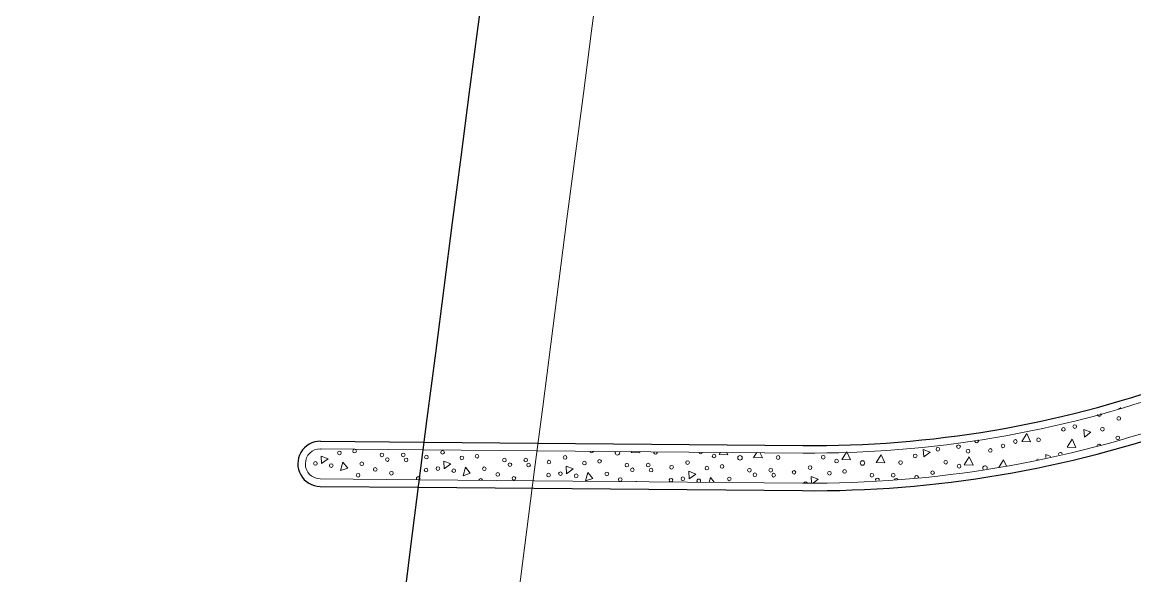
# Model space of a CAD drawing. Extents: x 2536801 to 2538856, y 7112140 to 7131569.
# Drawn here: x 2538191 to 2538289.5, y 7129198 to 7129247 of the extents above; entities that cross this region are included whole.
import ezdxf

# ---------------------------------------------------------------- set-up
doc = ezdxf.new("R2010")
doc.units = 0
doc.header["$LTSCALE"] = 100
doc.header["$MEASUREMENT"] = 0
for name, color, linetype, lineweight in [('D_BOC_XST', 4, 'Continuous', 13), ('D_CTB_1', 2, 'Continuous', 0), ('D_EOS_ML', 7, 'Continuous', 30), ('D_EOT_ML', 7, 'Continuous', 13), ('D_FOC_XST', 4, 'Continuous', 30), ('D_RIPRAP_1', 7, 'Continuous', 0)]:
    doc.layers.add(name, color=color, linetype=linetype, lineweight=lineweight)

msp = doc.modelspace()

# ---------------------------------------------------------------- linework, layer by layer
at = {"layer": 'D_BOC_XST', "lineweight": 0}
for p, q in [((2538217.419, 7129209.226), (2538226.518, 7129209.146)), ((2538226.518, 7129209.146), (2538260.108, 7129208.85)), ((2538217.396, 7129206.56), (2538226.177, 7129206.483)), ((2538226.177, 7129206.483), (2538260.085, 7129206.184))]:
    msp.add_line(p, q, dxfattribs=at)
for centre, radius, start, end in [((2538260.959, 7129305.513), 96.667, 269.49568, 289.65637), ((2538260.959, 7129305.513), 99.333, 269.49567, 289.65637), ((2538217.408, 7129207.893), 1.333, 89.49567, 269.49567)]:
    msp.add_arc(centre, radius, start, end, dxfattribs=at)
at = {"layer": 'D_BOC_XST', "lineweight": 0, "extrusion": (0, 0, -1)}
msp.add_arc((-2538260.959, 7129305.513), 96.667, 250.34363, 270.50432, dxfattribs=at)
at = {"layer": 'D_CTB_1', "linetype": 'Continuous', "lineweight": 0, "ltscale": 0.025, "extrusion": (0, 0, -1)}
msp.add_arc((-2549729.581, 7127736.073), 11484, 1.8249254, 8.0891807, dxfattribs=at)
at = {"layer": 'D_EOS_ML', "extrusion": (0, 0, -1)}
for radius, start, end in [(11515, 1.8249254, 11.5299872), (11485, 1.8249254, 10.3229376), (11597, 2.4104599, 9.790869)]:
    msp.add_arc((-2549729.581, 7127736.073), radius, start, end, dxfattribs=at)
at = {"layer": 'D_EOT_ML', "extrusion": (0, 0, -1)}
for radius, start, end in [(11527, 1.8249254, 11.5299872), (11473, 1.8249254, 10.3226488), (11587, 2.5612782, 9.6484591)]:
    msp.add_arc((-2549729.581, 7127736.073), radius, start, end, dxfattribs=at)
at = {"layer": 'D_FOC_XST'}
for p, q in [((2538217.425, 7129209.893), (2538226.603, 7129209.812)), ((2538226.603, 7129209.812), (2538260.114, 7129209.517)), ((2538217.39, 7129205.893), (2538226.092, 7129205.816)), ((2538226.092, 7129205.816), (2538260.079, 7129205.517))]:
    msp.add_line(p, q, dxfattribs=at)
for centre, radius, start, end in [((2538260.959, 7129305.513), 96, 269.49568, 289.65637), ((2538260.959, 7129305.513), 100, 269.49567, 289.65637), ((2538217.408, 7129207.893), 2, 89.49325, 269.49599)]:
    msp.add_arc(centre, radius, start, end, dxfattribs=at)
at = {"layer": 'D_RIPRAP_1', "color": 7, "linetype": 'Continuous', "lineweight": 0, "flags": 128}
for points in [[(2538288.25, 7129212.877), (2538288.282, 7129212.807), (2538288.054, 7129212.817)], [(2538245.645, 7129208.977), (2538245.694, 7129208.872), (2538244.917, 7129208.904), (2538244.967, 7129208.983)], [(2538253.389, 7129208.909), (2538253.493, 7129208.684), (2538252.716, 7129208.717), (2538252.841, 7129208.914)], [(2538256.326, 7129208.883), (2538256.541, 7129208.422), (2538255.764, 7129208.454), (2538256.037, 7129208.886)], [(2538281.645, 7129208.459), (2538281.631, 7129208.721), (2538282.066, 7129208.551)], [(2538277.473, 7129207.578), (2538277.896, 7129208.248), (2538278.154, 7129207.694)], [(2538251.815, 7129206.257), (2538251.933, 7129206.687), (2538252.281, 7129206.253)], [(2538260.899, 7129206.214), (2538260.869, 7129206.779), (2538261.485, 7129206.537), (2538261.054, 7129206.219)]]:
    msp.add_lwpolyline(points, dxfattribs=at)
for points in [[(2538285.044, 7129210.265), (2538285.008, 7129210.935), (2538285.624, 7129210.694)], [(2538280.287, 7129209.848), (2538279.509, 7129209.88), (2538279.948, 7129210.575)], [(2538284.301, 7129209.343), (2538283.524, 7129209.376), (2538283.963, 7129210.07)], [(2538264.34, 7129208.234), (2538263.563, 7129208.266), (2538264.002, 7129208.961)], [(2538267.388, 7129207.971), (2538266.61, 7129208.004), (2538267.049, 7129208.698)], [(2538270.821, 7129208.502), (2538270.784, 7129209.172), (2538271.401, 7129208.93)], [(2538217.518, 7129207.909), (2538217.482, 7129208.58), (2538218.098, 7129208.338)], [(2538219.823, 7129207.502), (2538219.188, 7129207.29), (2538219.393, 7129208.038)], [(2538228.365, 7129207.459), (2538228.329, 7129208.129), (2538228.945, 7129207.888)], [(2538239.211, 7129207.009), (2538239.175, 7129207.679), (2538239.792, 7129207.437)], [(2538275.187, 7129207.784), (2538274.409, 7129207.816), (2538274.848, 7129208.511)], [(2538230.67, 7129207.051), (2538230.035, 7129206.84), (2538230.24, 7129207.588)], [(2538241.517, 7129206.601), (2538240.881, 7129206.389), (2538241.086, 7129207.137)], [(2538250.058, 7129206.559), (2538250.022, 7129207.229), (2538250.638, 7129206.987)]]:
    msp.add_lwpolyline(points, close=True, dxfattribs=at)
at = {"layer": 'D_RIPRAP_1', "color": 7, "lineweight": 0, "flags": 128}
for points in [[(2538260.108, 7129208.85), (2538226.518, 7129209.146), (2538217.419, 7129209.226)], [(2538217.396, 7129206.56), (2538226.177, 7129206.483), (2538260.085, 7129206.184)]]:
    msp.add_lwpolyline(points, dxfattribs=at)
at = {"layer": 'D_RIPRAP_1', "color": 7, "linetype": 'Continuous', "lineweight": 0}
for centre, radius in [((2538288.095, 7129211.91), 0.163), ((2538283.195, 7129210.947), 0.163), ((2538284.2, 7129211.191), 0.163), ((2538286.65, 7129210.953), 0.163), ((2538277.841, 7129209.483), 0.163), ((2538278.936, 7129209.87), 0.163), ((2538280.996, 7129210.023), 0.163), ((2538288.001, 7129210.187), 0.163), ((2538219.089, 7129208.861), 0.163), ((2538220.429, 7129209.016), 0.163), ((2538222.855, 7129208.677), 0.163), ((2538224.738, 7129208.679), 0.163), ((2538226.8, 7129208.491), 0.163), ((2538228.221, 7129208.909), 0.163), ((2538231.275, 7129208.566), 0.163), ((2538252.262, 7129208.585), 0.163), ((2538270.072, 7129208.597), 0.163), ((2538272.082, 7129209.182), 0.163), ((2538273.903, 7129209.413), 0.163), ((2538274.755, 7129209.007), 0.163), ((2538276.722, 7129209.077), 0.163), ((2538216.968, 7129207.922), 0.163), ((2538218.366, 7129207.734), 0.163), ((2538221.073, 7129207.902), 0.163), ((2538223.334, 7129208.269), 0.163), ((2538224.996, 7129208.238), 0.163), ((2538229.936, 7129208.411), 0.163), ((2538233.701, 7129208.227), 0.163), ((2538234.181, 7129207.818), 0.163), ((2538235.585, 7129208.229), 0.163), ((2538235.843, 7129207.787), 0.163), ((2538237.647, 7129208.041), 0.163), ((2538239.067, 7129208.458), 0.163), ((2538240.782, 7129207.961), 0.163), ((2538242.122, 7129208.115), 0.163), ((2538244.548, 7129207.776), 0.163), ((2538246.432, 7129207.778), 0.163), ((2538248.494, 7129207.591), 0.163), ((2538249.914, 7129208.008), 0.163), ((2538251.629, 7129207.511), 0.163), ((2538252.969, 7129207.665), 0.163), ((2538254.553, 7129208.42), 0.199), ((2538257.925, 7129208.452), 0.163), ((2538260.761, 7129207.558), 0.163), ((2538261.922, 7129208.481), 0.163), ((2538263.109, 7129208.135), 0.163), ((2538265.4, 7129207.97), 0.199), ((2538268.772, 7129208.002), 0.163), ((2538272.769, 7129208.03), 0.163), ((2538273.955, 7129207.685), 0.163), ((2538220.75, 7129206.879), 0.163), ((2538222.261, 7129207.4), 0.163), ((2538223.694, 7129207.059), 0.163), ((2538226.763, 7129207.344), 0.163), ((2538227.815, 7129207.472), 0.163), ((2538229.212, 7129207.284), 0.163), ((2538231.92, 7129207.452), 0.163), ((2538233.108, 7129206.95), 0.163), ((2538234.541, 7129206.608), 0.163), ((2538237.609, 7129206.893), 0.163), ((2538238.662, 7129207.022), 0.163), ((2538240.059, 7129206.834), 0.163), ((2538242.766, 7129207.002), 0.163), ((2538245.027, 7129207.368), 0.163), ((2538246.69, 7129207.337), 0.163), ((2538249.508, 7129206.572), 0.163), ((2538253.613, 7129206.551), 0.163), ((2538255.395, 7129207.326), 0.163), ((2538255.874, 7129206.918), 0.163), ((2538257.278, 7129207.328), 0.163), ((2538257.536, 7129206.887), 0.163), ((2538259.34, 7129207.14), 0.163), ((2538262.476, 7129207.06), 0.163), ((2538263.815, 7129207.215), 0.163), ((2538266.241, 7129206.876), 0.163), ((2538268.125, 7129206.878), 0.163), ((2538271.607, 7129207.108), 0.163), ((2538243.954, 7129206.5), 0.163)]:
    msp.add_circle(centre, radius, dxfattribs=at)
at = {"layer": 'D_RIPRAP_1', "color": 7, "lineweight": 0}
for centre, radius, start, end in [((2538260.959, 7129305.513), 99.333, 269.49567, 289.65637), ((2538217.408, 7129207.893), 1.333, 89.49567, 269.49567)]:
    msp.add_arc(centre, radius, start, end, dxfattribs=at)
at = {"layer": 'D_RIPRAP_1', "color": 7, "linetype": 'Continuous', "lineweight": 0}
for centre, radius, start, end in [((2538286.38, 7129212.256), 0.163, 180.86237, 33.23763), ((2538275.506, 7129209.926), 0.163, 165.11648, 28.13256), ((2538286.352, 7129209.476), 0.163, 16.90791, 187.79491), ((2538217.374, 7129209.359), 0.163, 261.10098, 305.19741), ((2538241.415, 7129209.035), 0.163, 186.82123, 352.1701), ((2538243.707, 7129208.87), 0.199, 140.86594, 38.12539), ((2538247.079, 7129208.902), 0.163, 157.02799, 21.96334), ((2538251.075, 7129208.931), 0.163, 179.89579, 359.09555), ((2538282.929, 7129208.732), 0.163, 15.16115, 189.54168), ((2538276.247, 7129207.52), 0.199, 338.48978, 215.92845), ((2538280.919, 7129208.146), 0.163, 78.93131, 125.77152), ((2538226.073, 7129206.594), 0.163, 317.08393, 221.9074), ((2538270.187, 7129206.69), 0.163, 355.4809, 198.93733), ((2538231.597, 7129206.428), 0.163, 1.8141, 177.17723), ((2538245.387, 7129206.158), 0.163, 71.75657, 107.23477), ((2538248.456, 7129206.443), 0.163, 285.62235, 253.36898), ((2538250.906, 7129206.384), 0.163, 312.84417, 226.14716), ((2538260.355, 7129206.122), 0.163, 28.41579, 155.71784), ((2538266.721, 7129206.468), 0.163, 346.37196, 197.76168), ((2538268.383, 7129206.437), 0.163, 18.73047, 165.40316)]:
    msp.add_arc(centre, radius, start, end, dxfattribs=at)

doc.saveas('drawing.dxf')
